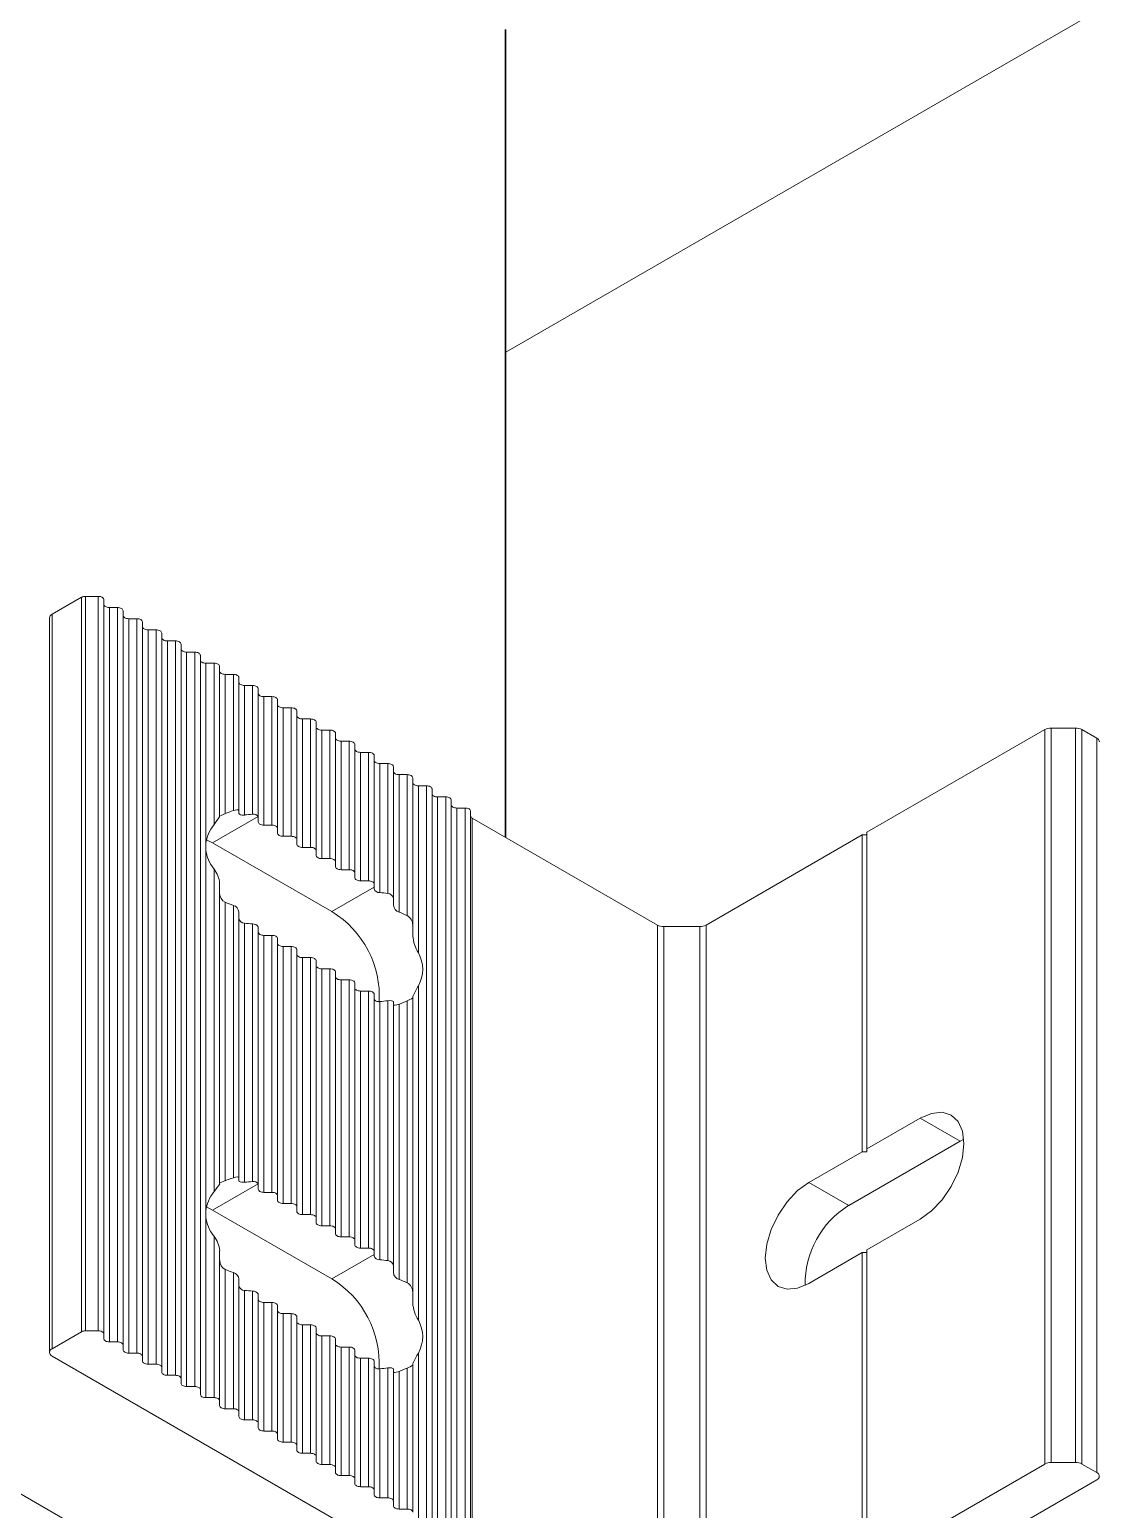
# Model space of a CAD drawing. Header units: millimetres. Extents: x 39 to 459, y 26 to 647.
# Drawn here: x 74.088 to 75.991, y 96.077 to 98.71 of the extents above; entities that cross this region are included whole.
import ezdxf

# ---------------------------------------------------------------- set-up
doc = ezdxf.new("R2010")
doc.units = ezdxf.units.MM

msp = doc.modelspace()

# ---------------------------------------------------------------- linework, layer by layer
at = {"color": 7, "linetype": 'Continuous', "lineweight": 15}
for p, q in [((85.8986, 104.4636), (74.9351, 98.1361)), ((74.9351, 97.2721), (74.9351, 98.7098)), ((74.1278, 97.6695), (74.1802, 97.6997)), ((74.1802, 97.6997), (74.1802, 96.3931)), ((74.1872, 97.7014), (74.1872, 96.3948)), ((74.1872, 97.7014), (74.2099, 97.7014)), ((74.2099, 97.7014), (74.2099, 96.3948)), ((74.2199, 97.6956), (74.2199, 96.389)), ((74.2299, 97.6816), (74.2299, 96.3749)), ((74.2299, 97.6816), (74.2442, 97.6816)), ((74.2442, 97.6816), (74.2442, 96.3749)), ((74.1232, 97.663), (74.1232, 96.3563)), ((74.1278, 97.6695), (74.1278, 96.3629)), ((74.2542, 97.6758), (74.2542, 96.3692)), ((74.2642, 97.6617), (74.2642, 96.3551)), ((74.2642, 97.6617), (74.2786, 97.6617)), ((74.2786, 97.6617), (74.2786, 96.3551)), ((74.2886, 97.656), (74.2886, 96.3493)), ((74.2986, 97.6419), (74.2986, 96.3353)), ((74.2986, 97.6419), (74.3129, 97.6419)), ((74.3129, 97.6419), (74.3129, 96.3353)), ((74.3229, 97.6361), (74.3229, 96.3295)), ((74.3329, 97.6221), (74.3329, 96.3155)), ((74.3329, 97.6221), (74.3472, 97.6221)), ((74.3472, 97.6221), (74.3472, 96.3155)), ((74.3572, 97.6163), (74.3572, 96.3097)), ((74.3672, 97.6023), (74.3672, 96.2957)), ((74.3672, 97.6023), (74.3816, 97.6023)), ((74.3816, 97.6023), (74.3816, 96.2957)), ((74.3916, 97.5965), (74.3916, 96.2899)), ((74.4016, 97.5825), (74.4016, 97.2614)), ((74.4016, 97.5825), (74.4159, 97.5825)), ((74.4159, 97.5825), (74.4159, 97.2956)), ((74.4259, 97.5767), (74.4259, 97.3093)), ((74.4359, 97.5626), (74.4359, 97.3148)), ((74.4359, 97.5626), (74.4503, 97.5626)), ((74.4503, 97.5626), (74.4503, 97.3203)), ((74.4603, 97.5569), (74.4603, 97.3204)), ((74.4703, 97.5428), (74.4703, 97.3124)), ((74.4703, 97.5428), (74.4846, 97.5428)), ((74.4846, 97.5428), (74.4846, 97.3136)), ((74.4946, 97.537), (74.4946, 97.3084)), ((74.5046, 97.523), (74.5046, 97.2943)), ((74.5046, 97.523), (74.519, 97.523)), ((74.519, 97.523), (74.519, 97.2943)), ((74.529, 97.5172), (74.529, 97.2886)), ((74.539, 97.5032), (74.539, 97.2745)), ((74.539, 97.5032), (74.5533, 97.5032)), ((74.5533, 97.5032), (74.5533, 97.2745)), ((74.5633, 97.4974), (74.5633, 97.2687)), ((74.5733, 97.4834), (74.5733, 97.2547)), ((74.5733, 97.4834), (74.5876, 97.4834)), ((74.5876, 97.4834), (74.5876, 97.2547)), ((74.5976, 97.4776), (74.5976, 97.2489)), ((74.6076, 97.4635), (74.6076, 97.2349)), ((74.6076, 97.4635), (74.622, 97.4635)), ((74.622, 97.4635), (74.622, 97.2349)), ((74.632, 97.4578), (74.632, 97.2291)), ((74.642, 97.4437), (74.642, 97.2151)), ((74.642, 97.4437), (74.6563, 97.4437)), ((74.6563, 97.4437), (74.6563, 97.2151)), ((75.5774, 97.2818), (75.8938, 97.4644)), ((75.8938, 97.4644), (75.8938, 96.1577)), ((75.9051, 97.4671), (75.9051, 96.1604)), ((75.9051, 97.4671), (75.9484, 97.4671)), ((75.9484, 97.4671), (75.9484, 96.1604)), ((75.9597, 97.4644), (75.9597, 96.1577)), ((75.9597, 97.4644), (75.9861, 97.4491)), ((75.9861, 97.4491), (75.9861, 96.1425)), ((74.6663, 97.4379), (74.6663, 97.2093)), ((74.6763, 97.4239), (74.6763, 97.1952)), ((74.6763, 97.4239), (74.6907, 97.4239)), ((74.6907, 97.4239), (74.6907, 97.1952)), ((74.7007, 97.4181), (74.7007, 97.1895)), ((74.7107, 97.4041), (74.7107, 97.1744)), ((74.7107, 97.4041), (74.725, 97.4041)), ((74.725, 97.4041), (74.725, 97.1728)), ((74.735, 97.3983), (74.735, 97.1636)), ((74.745, 97.3842), (74.745, 97.1395)), ((74.745, 97.3842), (74.7594, 97.3842)), ((74.7594, 97.3842), (74.7594, 97.1334)), ((74.7694, 97.3785), (74.7694, 97.1165)), ((74.7794, 97.3644), (74.7794, 97.0672)), ((74.7794, 97.3644), (74.7937, 97.3644)), ((74.7937, 97.3644), (74.7937, 96.0578)), ((74.8037, 97.3587), (74.8037, 96.052)), ((74.8137, 97.3446), (74.8137, 96.038)), ((74.8137, 97.3446), (74.828, 97.3446)), ((74.828, 97.3446), (74.828, 96.038)), ((74.838, 97.3388), (74.838, 96.0322)), ((74.848, 97.3248), (74.848, 96.0182)), ((74.848, 97.3248), (74.8624, 97.3248)), ((74.8624, 97.3248), (74.8624, 96.0182)), ((74.8724, 97.319), (74.8724, 96.0124)), ((74.4944, 97.3096), (74.4135, 97.2629)), ((74.4946, 97.3001), (74.4946, 97.3084)), ((74.519, 97.2943), (74.5046, 97.2943)), ((74.529, 97.2803), (74.529, 97.2886)), ((74.8753, 97.3067), (74.8753, 96)), ((75.2046, 97.1166), (74.8753, 97.3067)), ((74.4027, 97.2683), (74.4135, 97.2629)), ((74.6256, 97.1405), (74.4135, 97.2629)), ((74.5533, 97.2745), (74.539, 97.2745)), ((74.5633, 97.2605), (74.5633, 97.2687)), ((75.2912, 97.1166), (75.5689, 97.2769)), ((75.5689, 97.2769), (75.5689, 96.7134)), ((75.5774, 97.2769), (75.5689, 97.2769)), ((75.5774, 97.2818), (75.5774, 96.7183)), ((74.4016, 97.2502), (74.4016, 96.6081)), ((74.5876, 97.2547), (74.5733, 97.2547)), ((74.5976, 97.2406), (74.5976, 97.2489)), ((74.622, 97.2349), (74.6076, 97.2349)), ((74.4159, 97.216), (74.4159, 96.6423)), ((74.632, 97.2208), (74.632, 97.2291)), ((74.6563, 97.2151), (74.642, 97.2151)), ((74.6663, 97.201), (74.6663, 97.2093)), ((74.4259, 97.1907), (74.4259, 96.656)), ((74.7007, 97.1838), (74.6256, 97.1405)), ((74.6907, 97.1952), (74.6763, 97.1952)), ((74.7007, 97.1838), (74.7007, 97.1895)), ((74.4359, 97.1571), (74.4359, 96.6615)), ((74.4503, 97.1516), (74.4503, 96.667)), ((74.4603, 97.14), (74.4603, 96.6671)), ((74.4703, 97.1199), (74.4703, 96.6591)), ((74.4846, 97.1187), (74.4846, 96.6603)), ((74.4946, 97.1124), (74.4946, 96.6551)), ((75.2046, 97.1166), (75.2046, 95.81)), ((75.2159, 97.1139), (75.2159, 95.8073)), ((75.2159, 97.1139), (75.2798, 97.1139)), ((75.2798, 97.1139), (75.2798, 95.8073)), ((75.2912, 97.1166), (75.2912, 95.81)), ((74.5046, 97.0983), (74.5046, 96.641)), ((74.519, 97.0983), (74.5046, 97.0983)), ((74.519, 97.0983), (74.519, 96.641)), ((74.529, 97.0926), (74.529, 96.6353)), ((74.539, 97.0785), (74.539, 96.6212)), ((74.5533, 97.0785), (74.539, 97.0785)), ((74.5533, 97.0785), (74.5533, 96.6212)), ((74.5633, 97.0727), (74.5633, 96.6154)), ((74.5733, 97.0587), (74.5733, 96.6014)), ((74.5876, 97.0587), (74.5733, 97.0587)), ((74.5876, 97.0587), (74.5876, 96.6014)), ((74.5976, 97.0529), (74.5976, 96.5956)), ((74.6076, 97.0389), (74.6076, 96.5816)), ((74.622, 97.0389), (74.6076, 97.0389)), ((74.622, 97.0389), (74.622, 96.5816)), ((74.632, 97.0331), (74.632, 96.5758)), ((74.642, 97.0191), (74.642, 96.5617)), ((74.6563, 97.0191), (74.642, 97.0191)), ((74.6563, 97.0191), (74.6563, 96.5617)), ((74.6663, 97.0133), (74.6663, 96.556)), ((74.6763, 96.9992), (74.6763, 96.5419)), ((74.6907, 96.9992), (74.6763, 96.9992)), ((74.6907, 96.9992), (74.6907, 96.5419)), ((74.7794, 97.0083), (74.7794, 96.4139)), ((74.7007, 96.9935), (74.7007, 96.5361)), ((74.7107, 96.9804), (74.7107, 96.5211)), ((74.725, 96.982), (74.725, 96.5195)), ((74.735, 96.9797), (74.735, 96.5102)), ((74.745, 96.9757), (74.745, 96.4862)), ((74.7594, 96.9818), (74.7594, 96.4801)), ((74.7694, 96.9872), (74.7694, 96.4632)), ((75.5774, 96.7183), (75.6722, 96.773)), ((75.7429, 96.7322), (75.6722, 96.773)), ((75.7429, 96.7322), (75.5449, 96.6179)), ((75.7429, 96.7322), (75.7496, 96.7358)), ((75.4742, 96.6587), (75.5689, 96.7134)), ((75.5689, 96.7134), (75.5774, 96.7134)), ((75.5774, 96.7183), (75.5774, 96.7134)), ((74.4944, 96.6563), (74.4135, 96.6096)), ((74.4946, 96.6468), (74.4946, 96.6551)), ((75.5449, 96.6179), (75.4742, 96.6587)), ((74.519, 96.641), (74.5046, 96.641)), ((74.529, 96.627), (74.529, 96.6353)), ((73.1718, 96.6239), (74.9339, 95.6069)), ((74.4135, 96.6096), (74.4027, 96.615)), ((74.6256, 96.4872), (74.4135, 96.6096)), ((74.5533, 96.6212), (74.539, 96.6212)), ((74.5633, 96.6072), (74.5633, 96.6154)), ((74.5876, 96.6014), (74.5733, 96.6014)), ((74.4016, 96.5969), (74.4016, 96.2758)), ((74.5976, 96.5873), (74.5976, 96.5956)), ((74.622, 96.5816), (74.6076, 96.5816)), ((74.632, 96.5675), (74.632, 96.5758)), ((75.5774, 96.5387), (75.6722, 96.5933)), ((74.4159, 96.5627), (74.4159, 96.2758)), ((74.6563, 96.5617), (74.642, 96.5617)), ((74.6663, 96.5477), (74.6663, 96.556)), ((74.4259, 96.5374), (74.4259, 96.2701)), ((74.7007, 96.5305), (74.6256, 96.4872)), ((74.6907, 96.5419), (74.6763, 96.5419)), ((74.7007, 96.5305), (74.7007, 96.5361)), ((75.4742, 96.4791), (75.5689, 96.5338)), ((75.5689, 96.5338), (75.5689, 95.9703)), ((75.5689, 96.5338), (75.5774, 96.5338)), ((75.5774, 96.5387), (75.5774, 95.9752)), ((74.4359, 96.5038), (74.4359, 96.256)), ((74.4503, 96.4983), (74.4503, 96.256)), ((74.4603, 96.4867), (74.4603, 96.2502)), ((74.4703, 96.4666), (74.4703, 96.2362)), ((74.4846, 96.4654), (74.4846, 96.2362)), ((74.4946, 96.4591), (74.4946, 96.2304)), ((74.5046, 96.445), (74.5046, 96.2164)), ((74.519, 96.445), (74.5046, 96.445)), ((74.519, 96.445), (74.519, 96.2164)), ((74.529, 96.4393), (74.529, 96.2106)), ((74.539, 96.4252), (74.539, 96.1965)), ((74.5533, 96.4252), (74.539, 96.4252)), ((74.5533, 96.4252), (74.5533, 96.1965)), ((74.5633, 96.4194), (74.5633, 96.1908)), ((74.1278, 96.3629), (74.1802, 96.3931)), ((74.1872, 96.3948), (74.2099, 96.3948)), ((74.2199, 96.389), (74.2199, 96.3807)), ((74.5733, 96.4054), (74.5733, 96.1767)), ((74.5876, 96.4054), (74.5733, 96.4054)), ((74.5876, 96.4054), (74.5876, 96.1767)), ((74.5976, 96.3996), (74.5976, 96.171)), ((74.2299, 96.3749), (74.2442, 96.3749)), ((74.2542, 96.3692), (74.2542, 96.3609)), ((74.6076, 96.3856), (74.6076, 96.1569)), ((74.622, 96.3856), (74.6076, 96.3856)), ((74.622, 96.3856), (74.622, 96.1569)), ((74.632, 96.3798), (74.632, 96.1511)), ((74.642, 96.3657), (74.642, 96.1371)), ((74.6563, 96.3657), (74.642, 96.3657)), ((74.6563, 96.3657), (74.6563, 96.1371)), ((75.1442, 95.7632), (74.1278, 96.3498)), ((74.2642, 96.3551), (74.2786, 96.3551)), ((74.2886, 96.3493), (74.2886, 96.3411)), ((74.6663, 96.36), (74.6663, 96.1313)), ((74.6763, 96.3459), (74.6763, 96.1173)), ((74.6907, 96.3459), (74.6763, 96.3459)), ((74.6907, 96.3459), (74.6907, 96.1173)), ((74.7007, 96.3402), (74.7007, 96.1115)), ((74.7794, 96.355), (74.7794, 96.0578)), ((74.2986, 96.3353), (74.3129, 96.3353)), ((74.3229, 96.3295), (74.3229, 96.3212)), ((74.3329, 96.3155), (74.3472, 96.3155)), ((74.7107, 96.3271), (74.7107, 96.0974)), ((74.725, 96.3287), (74.725, 96.0974)), ((74.735, 96.3264), (74.735, 96.0917)), ((74.745, 96.3224), (74.745, 96.0776)), ((74.7594, 96.3285), (74.7594, 96.0776)), ((74.7694, 96.3338), (74.7694, 96.0719)), ((74.3572, 96.3097), (74.3572, 96.3014)), ((74.3672, 96.2957), (74.3816, 96.2957)), ((74.3916, 96.2899), (74.3916, 96.2816)), ((74.4016, 96.2758), (74.4159, 96.2758)), ((74.4259, 96.2701), (74.4259, 96.2618)), ((74.4359, 96.256), (74.4503, 96.256)), ((74.4603, 96.2502), (74.4603, 96.242)), ((74.4703, 96.2362), (74.4846, 96.2362)), ((74.4946, 96.2304), (74.4946, 96.2221)), ((74.5046, 96.2164), (74.519, 96.2164)), ((74.529, 96.2106), (74.529, 96.2023)), ((74.539, 96.1965), (74.5533, 96.1965)), ((74.5633, 96.1908), (74.5633, 96.1825)), ((74.5733, 96.1767), (74.5876, 96.1767)), ((74.5976, 96.171), (74.5976, 96.1627)), ((74.6076, 96.1569), (74.622, 96.1569)), ((75.5774, 95.9752), (75.8938, 96.1577)), ((75.9051, 96.1604), (75.9484, 96.1604)), ((75.9597, 96.1577), (75.9861, 96.1425)), ((74.632, 96.1511), (74.632, 96.1429)), ((74.642, 96.1371), (74.6563, 96.1371)), ((74.6663, 96.1313), (74.6663, 96.123)), ((75.2526, 95.7061), (75.9861, 96.1294)), ((74.6763, 96.1173), (74.6907, 96.1173)), ((74.7007, 96.1115), (74.7007, 96.1032)), ((74.7107, 96.0974), (74.725, 96.0974)), ((74.735, 96.0917), (74.735, 96.0834)), ((74.745, 96.0776), (74.7594, 96.0776))]:
    msp.add_line(p, q, dxfattribs=at)
at = {"color": 8, "linetype": 'Continuous', "lineweight": 15}
msp.add_line((74.9339, 98.7102), (74.9339, 97.2728), dxfattribs=at)
at = {"color": 7, "linetype": 'Continuous', "lineweight": 15, "flags": 128}
for points in [[(74.2099, 97.7014), (74.2118, 97.7013), (74.2137, 97.7009), (74.2154, 97.7004), (74.2169, 97.6997), (74.2182, 97.6988), (74.2191, 97.6978), (74.2197, 97.6967), (74.2199, 97.6956)], [(74.2199, 97.6873), (74.2201, 97.6862), (74.2206, 97.6851), (74.2216, 97.6841), (74.2228, 97.6833), (74.2243, 97.6825), (74.226, 97.682), (74.2279, 97.6817), (74.2299, 97.6816)], [(74.2442, 97.6816), (74.2462, 97.6815), (74.248, 97.6811), (74.2498, 97.6806), (74.2513, 97.6799), (74.2525, 97.679), (74.2534, 97.678), (74.254, 97.6769), (74.2542, 97.6758)], [(74.2542, 97.6675), (74.2544, 97.6664), (74.255, 97.6653), (74.2559, 97.6643), (74.2571, 97.6634), (74.2587, 97.6627), (74.2604, 97.6622), (74.2623, 97.6619), (74.2642, 97.6617)], [(74.2786, 97.6617), (74.2805, 97.6616), (74.2824, 97.6613), (74.2841, 97.6608), (74.2856, 97.6601), (74.2869, 97.6592), (74.2878, 97.6582), (74.2884, 97.6571), (74.2886, 97.656)], [(74.2886, 97.6477), (74.2887, 97.6466), (74.2893, 97.6455), (74.2902, 97.6445), (74.2915, 97.6436), (74.293, 97.6429), (74.2947, 97.6424), (74.2966, 97.642), (74.2986, 97.6419)], [(74.3129, 97.6419), (74.3148, 97.6418), (74.3167, 97.6415), (74.3185, 97.6409), (74.32, 97.6402), (74.3212, 97.6394), (74.3221, 97.6384), (74.3227, 97.6373), (74.3229, 97.6361)], [(74.3229, 97.6279), (74.3231, 97.6267), (74.3237, 97.6257), (74.3246, 97.6247), (74.3258, 97.6238), (74.3273, 97.6231), (74.3291, 97.6225), (74.3309, 97.6222), (74.3329, 97.6221)], [(74.3472, 97.6221), (74.3492, 97.622), (74.3511, 97.6217), (74.3528, 97.6211), (74.3543, 97.6204), (74.3556, 97.6195), (74.3565, 97.6185), (74.357, 97.6175), (74.3572, 97.6163)], [(74.3572, 97.6081), (74.3574, 97.6069), (74.358, 97.6058), (74.3589, 97.6048), (74.3602, 97.604), (74.3617, 97.6033), (74.3634, 97.6027), (74.3653, 97.6024), (74.3672, 97.6023)], [(74.3816, 97.6023), (74.3835, 97.6022), (74.3854, 97.6018), (74.3871, 97.6013), (74.3887, 97.6006), (74.3899, 97.5997), (74.3908, 97.5987), (74.3914, 97.5976), (74.3916, 97.5965)], [(74.3916, 97.5882), (74.3918, 97.5871), (74.3923, 97.586), (74.3933, 97.585), (74.3945, 97.5841), (74.396, 97.5834), (74.3978, 97.5829), (74.3996, 97.5826), (74.4016, 97.5825)], [(74.4159, 97.5825), (74.4179, 97.5823), (74.4198, 97.582), (74.4215, 97.5815), (74.423, 97.5808), (74.4242, 97.5799), (74.4252, 97.5789), (74.4257, 97.5778), (74.4259, 97.5767)], [(74.4259, 97.5684), (74.4261, 97.5673), (74.4267, 97.5662), (74.4276, 97.5652), (74.4289, 97.5643), (74.4304, 97.5636), (74.4321, 97.5631), (74.434, 97.5627), (74.4359, 97.5626)], [(74.4503, 97.5626), (74.4522, 97.5625), (74.4541, 97.5622), (74.4558, 97.5617), (74.4573, 97.5609), (74.4586, 97.5601), (74.4595, 97.5591), (74.4601, 97.558), (74.4603, 97.5569)], [(74.4603, 97.5486), (74.4605, 97.5475), (74.461, 97.5464), (74.462, 97.5454), (74.4632, 97.5445), (74.4647, 97.5438), (74.4664, 97.5433), (74.4683, 97.5429), (74.4703, 97.5428)], [(74.4846, 97.5428), (74.4866, 97.5427), (74.4884, 97.5424), (74.4902, 97.5418), (74.4917, 97.5411), (74.4929, 97.5403), (74.4939, 97.5393), (74.4944, 97.5382), (74.4946, 97.537)], [(74.4946, 97.5288), (74.4948, 97.5276), (74.4954, 97.5266), (74.4963, 97.5256), (74.4975, 97.5247), (74.4991, 97.524), (74.5008, 97.5234), (74.5027, 97.5231), (74.5046, 97.523)], [(74.519, 97.523), (74.5209, 97.5229), (74.5228, 97.5226), (74.5245, 97.522), (74.526, 97.5213), (74.5273, 97.5204), (74.5282, 97.5194), (74.5288, 97.5183), (74.529, 97.5172)], [(74.529, 97.5089), (74.5291, 97.5078), (74.5297, 97.5067), (74.5306, 97.5057), (74.5319, 97.5049), (74.5334, 97.5041), (74.5351, 97.5036), (74.537, 97.5033), (74.539, 97.5032)], [(74.5533, 97.5032), (74.5552, 97.5031), (74.5571, 97.5027), (74.5589, 97.5022), (74.5604, 97.5015), (74.5616, 97.5006), (74.5625, 97.4996), (74.5631, 97.4985), (74.5633, 97.4974)], [(74.5633, 97.4891), (74.5635, 97.488), (74.5641, 97.4869), (74.565, 97.4859), (74.5662, 97.485), (74.5677, 97.4843), (74.5695, 97.4838), (74.5713, 97.4835), (74.5733, 97.4834)], [(74.5876, 97.4834), (74.5896, 97.4832), (74.5915, 97.4829), (74.5932, 97.4824), (74.5947, 97.4817), (74.596, 97.4808), (74.5969, 97.4798), (74.5974, 97.4787), (74.5976, 97.4776)], [(74.5976, 97.4693), (74.5978, 97.4682), (74.5984, 97.4671), (74.5993, 97.4661), (74.6006, 97.4652), (74.6021, 97.4645), (74.6038, 97.464), (74.6057, 97.4636), (74.6076, 97.4635)], [(74.622, 97.4635), (74.6239, 97.4634), (74.6258, 97.4631), (74.6275, 97.4626), (74.6291, 97.4618), (74.6303, 97.461), (74.6312, 97.46), (74.6318, 97.4589), (74.632, 97.4578)], [(74.632, 97.4495), (74.6322, 97.4484), (74.6327, 97.4473), (74.6337, 97.4463), (74.6349, 97.4454), (74.6364, 97.4447), (74.6382, 97.4442), (74.64, 97.4438), (74.642, 97.4437)], [(74.6563, 97.4437), (74.6583, 97.4436), (74.6602, 97.4433), (74.6619, 97.4427), (74.6634, 97.442), (74.6646, 97.4411), (74.6656, 97.4401), (74.6661, 97.4391), (74.6663, 97.4379)], [(74.6663, 97.4297), (74.6665, 97.4285), (74.6671, 97.4275), (74.668, 97.4265), (74.6693, 97.4256), (74.6708, 97.4249), (74.6725, 97.4243), (74.6744, 97.424), (74.6763, 97.4239)], [(74.6907, 97.4239), (74.6926, 97.4238), (74.6945, 97.4235), (74.6962, 97.4229), (74.6977, 97.4222), (74.699, 97.4213), (74.6999, 97.4203), (74.7005, 97.4192), (74.7007, 97.4181)], [(74.7007, 97.4098), (74.7009, 97.4087), (74.7014, 97.4076), (74.7024, 97.4066), (74.7036, 97.4058), (74.7051, 97.405), (74.7068, 97.4045), (74.7087, 97.4042), (74.7107, 97.4041)], [(74.725, 97.4041), (74.727, 97.404), (74.7288, 97.4036), (74.7306, 97.4031), (74.7321, 97.4024), (74.7333, 97.4015), (74.7343, 97.4005), (74.7348, 97.3994), (74.735, 97.3983)], [(74.735, 97.39), (74.7352, 97.3889), (74.7358, 97.3878), (74.7367, 97.3868), (74.7379, 97.3859), (74.7395, 97.3852), (74.7412, 97.3847), (74.7431, 97.3844), (74.745, 97.3842)], [(74.7594, 97.3842), (74.7613, 97.3841), (74.7632, 97.3838), (74.7649, 97.3833), (74.7664, 97.3826), (74.7677, 97.3817), (74.7686, 97.3807), (74.7692, 97.3796), (74.7694, 97.3785)], [(74.7694, 97.3702), (74.7695, 97.3691), (74.7701, 97.368), (74.771, 97.367), (74.7723, 97.3661), (74.7738, 97.3654), (74.7755, 97.3649), (74.7774, 97.3645), (74.7794, 97.3644)], [(74.7937, 97.3644), (74.7956, 97.3643), (74.7975, 97.364), (74.7993, 97.3635), (74.8008, 97.3627), (74.802, 97.3619), (74.8029, 97.3609), (74.8035, 97.3598), (74.8037, 97.3587)], [(74.8037, 97.3504), (74.8039, 97.3493), (74.8045, 97.3482), (74.8054, 97.3472), (74.8066, 97.3463), (74.8081, 97.3456), (74.8099, 97.345), (74.8117, 97.3447), (74.8137, 97.3446)], [(74.828, 97.3446), (74.83, 97.3445), (74.8319, 97.3442), (74.8336, 97.3436), (74.8351, 97.3429), (74.8364, 97.342), (74.8373, 97.341), (74.8379, 97.34), (74.838, 97.3388)], [(74.4503, 97.3203), (74.4505, 97.3204), (74.4537, 97.3213), (74.4567, 97.3218), (74.4591, 97.3216), (74.4602, 97.3207), (74.4603, 97.3204)], [(74.4603, 97.3204), (74.4603, 97.3188), (74.4603, 97.317), (74.4603, 97.3152)], [(74.4603, 97.3152), (74.4603, 97.3149), (74.4611, 97.3137), (74.463, 97.3128), (74.4659, 97.3123), (74.4692, 97.3123), (74.4703, 97.3124)], [(74.838, 97.3306), (74.8382, 97.3294), (74.8388, 97.3283), (74.8397, 97.3274), (74.841, 97.3265), (74.8425, 97.3258), (74.8442, 97.3252), (74.8461, 97.3249), (74.848, 97.3248)], [(74.8624, 97.3248), (74.8643, 97.3247), (74.8662, 97.3243), (74.8679, 97.3238), (74.8695, 97.3231), (74.8707, 97.3222), (74.8716, 97.3212), (74.8722, 97.3201), (74.8724, 97.319)], [(74.5046, 97.2943), (74.5027, 97.2944), (74.5008, 97.2948), (74.4991, 97.2953), (74.4975, 97.296), (74.4963, 97.2969), (74.4954, 97.2979), (74.4948, 97.299), (74.4946, 97.3001)], [(74.529, 97.2886), (74.5288, 97.2897), (74.5282, 97.2908), (74.5273, 97.2918), (74.526, 97.2926), (74.5245, 97.2934), (74.5228, 97.2939), (74.5209, 97.2942), (74.519, 97.2943)], [(74.4016, 97.2502), (74.4014, 97.2588), (74.4016, 97.2614)], [(74.539, 97.2745), (74.537, 97.2746), (74.5351, 97.275), (74.5334, 97.2755), (74.5319, 97.2762), (74.5306, 97.2771), (74.5297, 97.2781), (74.5291, 97.2792), (74.529, 97.2803)], [(74.5633, 97.2687), (74.5631, 97.2699), (74.5625, 97.271), (74.5616, 97.2719), (74.5604, 97.2728), (74.5589, 97.2735), (74.5571, 97.2741), (74.5552, 97.2744), (74.5533, 97.2745)], [(74.5733, 97.2547), (74.5713, 97.2548), (74.5695, 97.2551), (74.5677, 97.2557), (74.5662, 97.2564), (74.565, 97.2573), (74.5641, 97.2583), (74.5635, 97.2593), (74.5633, 97.2605)], [(74.5976, 97.2489), (74.5974, 97.25), (74.5969, 97.2511), (74.596, 97.2521), (74.5947, 97.253), (74.5932, 97.2537), (74.5915, 97.2543), (74.5896, 97.2546), (74.5876, 97.2547)], [(74.6076, 97.2349), (74.6057, 97.235), (74.6038, 97.2353), (74.6021, 97.2358), (74.6006, 97.2366), (74.5993, 97.2374), (74.5984, 97.2384), (74.5978, 97.2395), (74.5976, 97.2406)], [(74.632, 97.2291), (74.6318, 97.2302), (74.6312, 97.2313), (74.6303, 97.2323), (74.6291, 97.2332), (74.6275, 97.2339), (74.6258, 97.2344), (74.6239, 97.2348), (74.622, 97.2349)], [(74.642, 97.2151), (74.64, 97.2152), (74.6382, 97.2155), (74.6364, 97.216), (74.6349, 97.2167), (74.6337, 97.2176), (74.6327, 97.2186), (74.6322, 97.2197), (74.632, 97.2208)], [(74.6663, 97.2093), (74.6661, 97.2104), (74.6656, 97.2115), (74.6646, 97.2125), (74.6634, 97.2134), (74.6619, 97.2141), (74.6602, 97.2146), (74.6583, 97.2149), (74.6563, 97.2151)], [(74.6763, 97.1952), (74.6744, 97.1953), (74.6725, 97.1957), (74.6708, 97.1962), (74.6693, 97.1969), (74.668, 97.1978), (74.6671, 97.1988), (74.6665, 97.1999), (74.6663, 97.201)], [(74.7007, 97.1895), (74.7005, 97.1906), (74.6999, 97.1917), (74.699, 97.1927), (74.6977, 97.1935), (74.6962, 97.1943), (74.6945, 97.1948), (74.6926, 97.1951), (74.6907, 97.1952)], [(74.7007, 97.1838), (74.7007, 97.1825), (74.7007, 97.1811)], [(74.735, 97.1636), (74.735, 97.1597), (74.735, 97.1558), (74.735, 97.1518)], [(74.5046, 97.0983), (74.5027, 97.0985), (74.5008, 97.0988), (74.4991, 97.0993), (74.4975, 97.1), (74.4963, 97.1009), (74.4954, 97.1019), (74.4948, 97.103), (74.4946, 97.1041)], [(74.7694, 97.1165), (74.7694, 97.1101), (74.7694, 97.1037), (74.7694, 97.0973)], [(74.529, 97.0926), (74.5288, 97.0937), (74.5282, 97.0948), (74.5273, 97.0958), (74.526, 97.0967), (74.5245, 97.0974), (74.5228, 97.0979), (74.5209, 97.0982), (74.519, 97.0983)], [(74.539, 97.0785), (74.537, 97.0786), (74.5351, 97.079), (74.5334, 97.0795), (74.5319, 97.0802), (74.5306, 97.0811), (74.5297, 97.0821), (74.5291, 97.0832), (74.529, 97.0843)], [(74.5633, 97.0727), (74.5631, 97.0739), (74.5625, 97.075), (74.5616, 97.076), (74.5604, 97.0768), (74.5589, 97.0775), (74.5571, 97.0781), (74.5552, 97.0784), (74.5533, 97.0785)], [(74.5733, 97.0587), (74.5713, 97.0588), (74.5695, 97.0591), (74.5677, 97.0597), (74.5662, 97.0604), (74.565, 97.0613), (74.5641, 97.0623), (74.5635, 97.0633), (74.5633, 97.0645)], [(74.5976, 97.0529), (74.5974, 97.0541), (74.5969, 97.0551), (74.596, 97.0561), (74.5947, 97.057), (74.5932, 97.0577), (74.5915, 97.0583), (74.5896, 97.0586), (74.5876, 97.0587)], [(74.6076, 97.0389), (74.6057, 97.039), (74.6038, 97.0393), (74.6021, 97.0399), (74.6006, 97.0406), (74.5993, 97.0414), (74.5984, 97.0424), (74.5978, 97.0435), (74.5976, 97.0446)], [(74.632, 97.0331), (74.6318, 97.0342), (74.6312, 97.0353), (74.6303, 97.0363), (74.6291, 97.0372), (74.6275, 97.0379), (74.6258, 97.0384), (74.6239, 97.0388), (74.622, 97.0389)], [(74.642, 97.0191), (74.64, 97.0192), (74.6382, 97.0195), (74.6364, 97.02), (74.6349, 97.0207), (74.6337, 97.0216), (74.6327, 97.0226), (74.6322, 97.0237), (74.632, 97.0248)], [(74.6663, 97.0133), (74.6661, 97.0144), (74.6656, 97.0155), (74.6646, 97.0165), (74.6634, 97.0174), (74.6619, 97.0181), (74.6602, 97.0186), (74.6583, 97.0189), (74.6563, 97.0191)], [(74.6763, 96.9992), (74.6744, 96.9993), (74.6725, 96.9997), (74.6708, 97.0002), (74.6693, 97.0009), (74.668, 97.0018), (74.6671, 97.0028), (74.6665, 97.0039), (74.6663, 97.005)], [(74.7007, 96.9935), (74.7005, 96.9946), (74.6999, 96.9957), (74.699, 96.9967), (74.6977, 96.9975), (74.6962, 96.9983), (74.6945, 96.9988), (74.6926, 96.9991), (74.6907, 96.9992)], [(74.7107, 96.9804), (74.7085, 96.9804), (74.7054, 96.9808), (74.7029, 96.9819), (74.7012, 96.9834), (74.7007, 96.9852)], [(74.735, 96.9797), (74.7349, 96.9803), (74.7338, 96.9813), (74.7315, 96.982), (74.7285, 96.9822), (74.7251, 96.982), (74.725, 96.982)], [(74.745, 96.9757), (74.7442, 96.9754), (74.7411, 96.9744), (74.738, 96.9739), (74.7358, 96.974), (74.735, 96.9749), (74.735, 96.9749)], [(75.6722, 96.5933), (75.6923, 96.608), (75.7111, 96.6278), (75.7272, 96.6514), (75.7395, 96.6771), (75.7473, 96.7033), (75.7499, 96.7281), (75.7473, 96.7498), (75.7395, 96.767), (75.7272, 96.7784), (75.7111, 96.7834), (75.6923, 96.7816), (75.6722, 96.773)], [(74.4359, 96.6615), (74.4353, 96.6613), (74.4324, 96.6601), (74.4295, 96.6589), (74.427, 96.6578), (74.4259, 96.6573), (74.4259, 96.6573)], [(74.4603, 96.6671), (74.4601, 96.6676), (74.4591, 96.6683), (74.4571, 96.6685), (74.454, 96.6681), (74.4503, 96.667)], [(74.4603, 96.6619), (74.4603, 96.6637), (74.4603, 96.6655), (74.4603, 96.6671)], [(74.4703, 96.6591), (74.4682, 96.6589), (74.4651, 96.6591), (74.4626, 96.6597), (74.4609, 96.6606), (74.4603, 96.6619)], [(75.4742, 96.6587), (75.454, 96.6441), (75.4353, 96.6242), (75.4192, 96.6007), (75.4068, 96.5749), (75.399, 96.5488), (75.3964, 96.524), (75.399, 96.5023), (75.4068, 96.4851), (75.4192, 96.4736), (75.4353, 96.4687), (75.454, 96.4705), (75.4742, 96.4791)], [(74.5046, 96.641), (74.5027, 96.6411), (74.5008, 96.6415), (74.4991, 96.642), (74.4975, 96.6427), (74.4963, 96.6436), (74.4954, 96.6446), (74.4948, 96.6457), (74.4946, 96.6468)], [(74.529, 96.6353), (74.5288, 96.6364), (74.5282, 96.6375), (74.5273, 96.6385), (74.526, 96.6393), (74.5245, 96.64), (74.5228, 96.6406), (74.5209, 96.6409), (74.519, 96.641)], [(74.539, 96.6212), (74.537, 96.6213), (74.5351, 96.6216), (74.5334, 96.6222), (74.5319, 96.6229), (74.5306, 96.6238), (74.5297, 96.6248), (74.5291, 96.6258), (74.529, 96.627)], [(74.4016, 96.6081), (74.4015, 96.6067), (74.4016, 96.5969)], [(74.5633, 96.6154), (74.5631, 96.6166), (74.5625, 96.6176), (74.5616, 96.6186), (74.5604, 96.6195), (74.5589, 96.6202), (74.5571, 96.6208), (74.5552, 96.6211), (74.5533, 96.6212)], [(74.5733, 96.6014), (74.5713, 96.6015), (74.5695, 96.6018), (74.5677, 96.6024), (74.5662, 96.6031), (74.565, 96.6039), (74.5641, 96.6049), (74.5635, 96.606), (74.5633, 96.6072)], [(74.5976, 96.5956), (74.5974, 96.5967), (74.5969, 96.5978), (74.596, 96.5988), (74.5947, 96.5997), (74.5932, 96.6004), (74.5915, 96.6009), (74.5896, 96.6013), (74.5876, 96.6014)], [(74.6076, 96.5816), (74.6057, 96.5817), (74.6038, 96.582), (74.6021, 96.5825), (74.6006, 96.5833), (74.5993, 96.5841), (74.5984, 96.5851), (74.5978, 96.5862), (74.5976, 96.5873)], [(74.632, 96.5758), (74.6318, 96.5769), (74.6312, 96.578), (74.6303, 96.579), (74.6291, 96.5799), (74.6275, 96.5806), (74.6258, 96.5811), (74.6239, 96.5814), (74.622, 96.5816)], [(74.642, 96.5617), (74.64, 96.5618), (74.6382, 96.5622), (74.6364, 96.5627), (74.6349, 96.5634), (74.6337, 96.5643), (74.6327, 96.5653), (74.6322, 96.5664), (74.632, 96.5675)], [(74.6663, 96.556), (74.6661, 96.5571), (74.6656, 96.5582), (74.6646, 96.5592), (74.6634, 96.56), (74.6619, 96.5608), (74.6602, 96.5613), (74.6583, 96.5616), (74.6563, 96.5617)], [(74.6763, 96.5419), (74.6744, 96.542), (74.6725, 96.5424), (74.6708, 96.5429), (74.6693, 96.5436), (74.668, 96.5445), (74.6671, 96.5455), (74.6665, 96.5466), (74.6663, 96.5477)], [(74.7007, 96.5361), (74.7005, 96.5373), (74.6999, 96.5384), (74.699, 96.5394), (74.6977, 96.5402), (74.6962, 96.5409), (74.6945, 96.5415), (74.6926, 96.5418), (74.6907, 96.5419)], [(74.7007, 96.5278), (74.7007, 96.5292), (74.7007, 96.5305)], [(74.735, 96.4985), (74.735, 96.5024), (74.735, 96.5064), (74.735, 96.5102)], [(74.5046, 96.445), (74.5027, 96.4451), (74.5008, 96.4455), (74.4991, 96.446), (74.4975, 96.4467), (74.4963, 96.4476), (74.4954, 96.4486), (74.4948, 96.4497), (74.4946, 96.4508)], [(74.529, 96.4393), (74.5288, 96.4404), (74.5282, 96.4415), (74.5273, 96.4425), (74.526, 96.4433), (74.5245, 96.4441), (74.5228, 96.4446), (74.5209, 96.4449), (74.519, 96.445)], [(74.7694, 96.444), (74.7694, 96.4504), (74.7694, 96.4567), (74.7694, 96.4632)], [(74.539, 96.4252), (74.537, 96.4253), (74.5351, 96.4256), (74.5334, 96.4262), (74.5319, 96.4269), (74.5306, 96.4278), (74.5297, 96.4288), (74.5291, 96.4299), (74.529, 96.431)], [(74.5633, 96.4194), (74.5631, 96.4206), (74.5625, 96.4216), (74.5616, 96.4226), (74.5604, 96.4235), (74.5589, 96.4242), (74.5571, 96.4248), (74.5552, 96.4251), (74.5533, 96.4252)], [(74.2099, 96.3948), (74.2118, 96.3946), (74.2137, 96.3943), (74.2154, 96.3938), (74.2169, 96.3931), (74.2182, 96.3922), (74.2191, 96.3912), (74.2197, 96.3901), (74.2199, 96.389)], [(74.5733, 96.4054), (74.5713, 96.4055), (74.5695, 96.4058), (74.5677, 96.4064), (74.5662, 96.4071), (74.565, 96.408), (74.5641, 96.4089), (74.5635, 96.41), (74.5633, 96.4112)], [(74.5976, 96.3996), (74.5974, 96.4007), (74.5969, 96.4018), (74.596, 96.4028), (74.5947, 96.4037), (74.5932, 96.4044), (74.5915, 96.4049), (74.5896, 96.4053), (74.5876, 96.4054)], [(74.6076, 96.3856), (74.6057, 96.3857), (74.6038, 96.386), (74.6021, 96.3865), (74.6006, 96.3873), (74.5993, 96.3881), (74.5984, 96.3891), (74.5978, 96.3902), (74.5976, 96.3913)], [(74.2199, 96.3807), (74.2201, 96.3796), (74.2206, 96.3785), (74.2216, 96.3775), (74.2228, 96.3766), (74.2243, 96.3759), (74.226, 96.3754), (74.2279, 96.375), (74.2299, 96.3749)], [(74.2442, 96.3749), (74.2462, 96.3748), (74.248, 96.3745), (74.2498, 96.374), (74.2513, 96.3732), (74.2525, 96.3724), (74.2534, 96.3714), (74.254, 96.3703), (74.2542, 96.3692)], [(74.632, 96.3798), (74.6318, 96.3809), (74.6312, 96.382), (74.6303, 96.383), (74.6291, 96.3839), (74.6275, 96.3846), (74.6258, 96.3851), (74.6239, 96.3855), (74.622, 96.3856)], [(74.642, 96.3657), (74.64, 96.3659), (74.6382, 96.3662), (74.6364, 96.3667), (74.6349, 96.3674), (74.6337, 96.3683), (74.6327, 96.3693), (74.6322, 96.3704), (74.632, 96.3715)], [(74.6663, 96.36), (74.6661, 96.3611), (74.6656, 96.3622), (74.6646, 96.3632), (74.6634, 96.3641), (74.6619, 96.3648), (74.6602, 96.3653), (74.6583, 96.3656), (74.6563, 96.3657)], [(74.2542, 96.3609), (74.2544, 96.3598), (74.255, 96.3587), (74.2559, 96.3577), (74.2571, 96.3568), (74.2587, 96.3561), (74.2604, 96.3556), (74.2623, 96.3552), (74.2642, 96.3551)], [(74.2786, 96.3551), (74.2805, 96.355), (74.2824, 96.3547), (74.2841, 96.3541), (74.2856, 96.3534), (74.2869, 96.3526), (74.2878, 96.3516), (74.2884, 96.3505), (74.2886, 96.3493)], [(74.2886, 96.3411), (74.2887, 96.3399), (74.2893, 96.3389), (74.2902, 96.3379), (74.2915, 96.337), (74.293, 96.3363), (74.2947, 96.3357), (74.2966, 96.3354), (74.2986, 96.3353)], [(74.6763, 96.3459), (74.6744, 96.346), (74.6725, 96.3464), (74.6708, 96.3469), (74.6693, 96.3476), (74.668, 96.3485), (74.6671, 96.3495), (74.6665, 96.3506), (74.6663, 96.3517)], [(74.7007, 96.3402), (74.7005, 96.3413), (74.6999, 96.3424), (74.699, 96.3434), (74.6977, 96.3442), (74.6962, 96.345), (74.6945, 96.3455), (74.6926, 96.3458), (74.6907, 96.3459)], [(74.3129, 96.3353), (74.3148, 96.3352), (74.3167, 96.3349), (74.3185, 96.3343), (74.32, 96.3336), (74.3212, 96.3327), (74.3221, 96.3317), (74.3227, 96.3306), (74.3229, 96.3295)], [(74.3229, 96.3212), (74.3231, 96.3201), (74.3237, 96.319), (74.3246, 96.318), (74.3258, 96.3172), (74.3273, 96.3164), (74.3291, 96.3159), (74.3309, 96.3156), (74.3329, 96.3155)], [(74.3472, 96.3155), (74.3492, 96.3154), (74.3511, 96.315), (74.3528, 96.3145), (74.3543, 96.3138), (74.3556, 96.3129), (74.3565, 96.3119), (74.357, 96.3108), (74.3572, 96.3097)], [(74.7007, 96.3319), (74.7007, 96.3313), (74.7017, 96.3295), (74.7036, 96.3281), (74.7063, 96.3273), (74.7096, 96.3271), (74.7107, 96.3271)], [(74.725, 96.3287), (74.7259, 96.3288), (74.7291, 96.3289), (74.7319, 96.3286), (74.7339, 96.3279), (74.7349, 96.3268), (74.735, 96.3264)], [(74.735, 96.3216), (74.735, 96.3215), (74.7357, 96.3208), (74.7373, 96.3205), (74.7401, 96.3209), (74.7437, 96.3219), (74.745, 96.3224)], [(74.3572, 96.3014), (74.3574, 96.3003), (74.358, 96.2992), (74.3589, 96.2982), (74.3602, 96.2973), (74.3617, 96.2966), (74.3634, 96.2961), (74.3653, 96.2958), (74.3672, 96.2957)], [(74.3816, 96.2957), (74.3835, 96.2955), (74.3854, 96.2952), (74.3871, 96.2947), (74.3887, 96.294), (74.3899, 96.2931), (74.3908, 96.2921), (74.3914, 96.291), (74.3916, 96.2899)], [(74.3916, 96.2816), (74.3918, 96.2805), (74.3923, 96.2794), (74.3933, 96.2784), (74.3945, 96.2775), (74.396, 96.2768), (74.3978, 96.2763), (74.3996, 96.2759), (74.4016, 96.2758)], [(74.4159, 96.2758), (74.4179, 96.2757), (74.4198, 96.2754), (74.4215, 96.2749), (74.423, 96.2741), (74.4242, 96.2733), (74.4252, 96.2723), (74.4257, 96.2712), (74.4259, 96.2701)], [(74.4259, 96.2618), (74.4261, 96.2607), (74.4267, 96.2596), (74.4276, 96.2586), (74.4289, 96.2577), (74.4304, 96.257), (74.4321, 96.2564), (74.434, 96.2561), (74.4359, 96.256)], [(74.4503, 96.256), (74.4522, 96.2559), (74.4541, 96.2556), (74.4558, 96.255), (74.4573, 96.2543), (74.4586, 96.2534), (74.4595, 96.2524), (74.4601, 96.2514), (74.4603, 96.2502)], [(74.4603, 96.242), (74.4605, 96.2408), (74.461, 96.2398), (74.462, 96.2388), (74.4632, 96.2379), (74.4647, 96.2372), (74.4664, 96.2366), (74.4683, 96.2363), (74.4703, 96.2362)], [(74.4846, 96.2362), (74.4866, 96.2361), (74.4884, 96.2358), (74.4902, 96.2352), (74.4917, 96.2345), (74.4929, 96.2336), (74.4939, 96.2326), (74.4944, 96.2315), (74.4946, 96.2304)], [(74.4946, 96.2221), (74.4948, 96.221), (74.4954, 96.2199), (74.4963, 96.2189), (74.4975, 96.2181), (74.4991, 96.2173), (74.5008, 96.2168), (74.5027, 96.2165), (74.5046, 96.2164)], [(74.519, 96.2164), (74.5209, 96.2163), (74.5228, 96.2159), (74.5245, 96.2154), (74.526, 96.2147), (74.5273, 96.2138), (74.5282, 96.2128), (74.5288, 96.2117), (74.529, 96.2106)], [(74.529, 96.2023), (74.5291, 96.2012), (74.5297, 96.2001), (74.5306, 96.1991), (74.5319, 96.1982), (74.5334, 96.1975), (74.5351, 96.197), (74.537, 96.1967), (74.539, 96.1965)], [(74.5533, 96.1965), (74.5552, 96.1964), (74.5571, 96.1961), (74.5589, 96.1956), (74.5604, 96.1949), (74.5616, 96.194), (74.5625, 96.193), (74.5631, 96.1919), (74.5633, 96.1908)], [(74.5633, 96.1825), (74.5635, 96.1814), (74.5641, 96.1803), (74.565, 96.1793), (74.5662, 96.1784), (74.5677, 96.1777), (74.5695, 96.1772), (74.5713, 96.1768), (74.5733, 96.1767)], [(74.5876, 96.1767), (74.5896, 96.1766), (74.5915, 96.1763), (74.5932, 96.1758), (74.5947, 96.175), (74.596, 96.1742), (74.5969, 96.1732), (74.5974, 96.1721), (74.5976, 96.171)], [(74.5976, 96.1627), (74.5978, 96.1616), (74.5984, 96.1605), (74.5993, 96.1595), (74.6006, 96.1586), (74.6021, 96.1579), (74.6038, 96.1573), (74.6057, 96.157), (74.6076, 96.1569)], [(74.622, 96.1569), (74.6239, 96.1568), (74.6258, 96.1565), (74.6275, 96.1559), (74.6291, 96.1552), (74.6303, 96.1543), (74.6312, 96.1533), (74.6318, 96.1523), (74.632, 96.1511)], [(74.632, 96.1429), (74.6322, 96.1417), (74.6327, 96.1406), (74.6337, 96.1396), (74.6349, 96.1388), (74.6364, 96.1381), (74.6382, 96.1375), (74.64, 96.1372), (74.642, 96.1371)], [(74.6563, 96.1371), (74.6583, 96.137), (74.6602, 96.1366), (74.6619, 96.1361), (74.6634, 96.1354), (74.6646, 96.1345), (74.6656, 96.1335), (74.6661, 96.1324), (74.6663, 96.1313)], [(74.6663, 96.123), (74.6665, 96.1219), (74.6671, 96.1208), (74.668, 96.1198), (74.6693, 96.119), (74.6708, 96.1182), (74.6725, 96.1177), (74.6744, 96.1174), (74.6763, 96.1173)], [(74.6907, 96.1173), (74.6926, 96.1172), (74.6945, 96.1168), (74.6962, 96.1163), (74.6977, 96.1156), (74.699, 96.1147), (74.6999, 96.1137), (74.7005, 96.1126), (74.7007, 96.1115)], [(74.7007, 96.1032), (74.7009, 96.1021), (74.7014, 96.101), (74.7024, 96.1), (74.7036, 96.0991), (74.7051, 96.0984), (74.7068, 96.0979), (74.7087, 96.0976), (74.7107, 96.0974)], [(74.725, 96.0974), (74.727, 96.0973), (74.7288, 96.097), (74.7306, 96.0965), (74.7321, 96.0958), (74.7333, 96.0949), (74.7343, 96.0939), (74.7348, 96.0928), (74.735, 96.0917)], [(74.735, 96.0834), (74.7352, 96.0823), (74.7358, 96.0812), (74.7367, 96.0802), (74.7379, 96.0793), (74.7395, 96.0786), (74.7412, 96.0781), (74.7431, 96.0777), (74.745, 96.0776)], [(74.7594, 96.0776), (74.7613, 96.0775), (74.7632, 96.0772), (74.7649, 96.0766), (74.7664, 96.0759), (74.7677, 96.0751), (74.7686, 96.0741), (74.7692, 96.073), (74.7694, 96.0719)]]:
    msp.add_lwpolyline(points, dxfattribs=at)
at = {"color": 7, "linetype": 'Continuous', "lineweight": 15}
for centre, radius, start, end in [((74.187, 97.6869), 0.0144, 88.8593, 118.019), ((74.1312, 97.6622), 0.00804, 114.3645, 174.3144), ((75.9046, 97.444), 0.0231, 88.8493, 118.0345), ((75.9488, 97.444), 0.0231, 61.9703, 91.1407), ((75.9828, 97.4418), 0.00805, 5.7054, 65.6266), ((74.5163, 97.1107), 0.2193, 111.4926, 114.3289), ((74.4865, 97.3043), 0.00955, 33.9161, 101.2047), ((74.8774, 97.3112), 0.00502, 185.6683, 245.6495), ((74.2827, 97.403), 0.1711, 321.1271, 326.823), ((74.4912, 97.3084), 0.00343, 0.0855, 20.4864), ((74.3784, 97.1865), 0.0477, 5.0128, 38.1298), ((74.7099, 97.1841), 0.0097, 197.4659, 274.3958), ((74.4433, 97.1729), 0.0174, 179.8935, 244.8677), ((74.7245, 97.1622), 0.0106, 7.4662, 87.0035), ((74.4464, 97.1382), 0.014, 7.4552, 74.0213), ((74.4704, 97.1302), 0.0103, 188.6494, 269.1017), ((74.5349, 96.9908), 0.175, 356.2168, 58.7758), ((74.7495, 97.1533), 0.0145, 186.1647, 252.1298), ((74.7501, 97.1165), 0.0193, 359.876, 61.2616), ((74.4847, 97.1069), 0.0118, 34.5589, 90.2778), ((74.4912, 97.1124), 0.00343, 0.0855, 20.4864), ((75.2155, 97.137), 0.0231, 241.9681, 271.143), ((75.2803, 97.137), 0.0231, 268.8475, 298.0362), ((74.8403, 97.1042), 0.0712, 185.512, 211.2395), ((74.9339, 96.9131), 0.1815, 148.3564, 155.0145), ((74.7445, 97.0212), 0.0422, 290.5695, 306.0551), ((76.4445, 96.9885), 1.6752, 179.9556, 180.0444), ((74.286, 96.7473), 0.1671, 321.0581, 326.892), ((74.4861, 96.6501), 0.0103, 36.5756, 98.5451), ((74.4912, 96.6551), 0.00343, 0.0855, 20.4864), ((75.6322, 96.4782), 0.1648, 121.9808, 180.9223), ((74.3783, 96.5332), 0.0479, 5.0599, 38.0827), ((74.7099, 96.5308), 0.00973, 197.6079, 274.2541), ((74.4434, 96.5196), 0.0174, 180.0109, 244.7502), ((74.4465, 96.4849), 0.0139, 7.346, 74.1307), ((74.7244, 96.5088), 0.0108, 7.948, 86.5215), ((74.7494, 96.5), 0.0145, 186.0578, 252.2367), ((74.4704, 96.4768), 0.0102, 188.2777, 269.4735), ((74.5318, 96.3358), 0.1781, 357.0316, 58.1916), ((74.7502, 96.4633), 0.0192, 359.7027, 61.4348), ((74.4851, 96.4543), 0.0111, 32.4793, 92.3574), ((74.4912, 96.4591), 0.00343, 0.0855, 20.4864), ((74.8375, 96.4499), 0.0684, 184.9638, 211.7877), ((74.187, 96.3803), 0.0144, 88.8593, 118.019), ((74.1303, 96.3563), 0.00698, 110.7777, 249.226), ((74.9374, 96.2579), 0.1855, 148.4277, 154.9433), ((76.4445, 96.3351), 1.6751, 179.9556, 180.0444), ((74.7463, 96.3646), 0.0385, 289.8196, 306.8052), ((75.9046, 96.1374), 0.0231, 88.8493, 118.0345), ((75.9488, 96.1374), 0.0231, 61.9703, 91.1407), ((75.9836, 96.136), 0.00698, 290.777, 69.223)]:
    msp.add_arc(centre, radius, start, end, dxfattribs=at)
for centre, start_param, end_param in [((74.5367, 97.236), 2.104928, 2.206336), ((74.5023, 97.2162), 1.675343, 1.760812), ((74.571, 97.2558), 2.723418, 3.084132), ((74.571, 97.2558), 3.199054, 3.559767), ((74.5367, 97.236), 4.07685, 4.178257), ((74.6862, 97.0774), 1.339942, 1.426), ((74.6518, 97.0576), 0.884668, 0.989594), ((74.5023, 97.2162), 4.522374, 4.607843), ((74.6175, 97.0378), 5.977919, 6.588452), ((74.6862, 97.0774), 4.857186, 4.943243), ((74.6518, 97.0576), 5.293591, 5.398518), ((74.5367, 96.5827), 2.104928, 2.206336), ((74.5023, 96.5628), 1.675343, 1.760812), ((74.571, 96.6025), 2.723418, 3.084132), ((74.571, 96.6025), 3.199054, 3.559767), ((74.6862, 96.4241), 1.339942, 1.426), ((74.5367, 96.5827), 4.07685, 4.178257), ((74.6518, 96.4043), 0.884668, 0.989594), ((74.5023, 96.5628), 4.522374, 4.607843), ((74.6175, 96.3845), 5.977919, 6.588452), ((74.6862, 96.4241), 4.857186, 4.943243), ((74.6518, 96.4043), 5.293591, 5.398518)]:
    msp.add_ellipse(centre, major_axis=(0.1697, 0), ratio=0.577453, start_param=start_param, end_param=end_param, dxfattribs=at)

doc.saveas('drawing.dxf')
